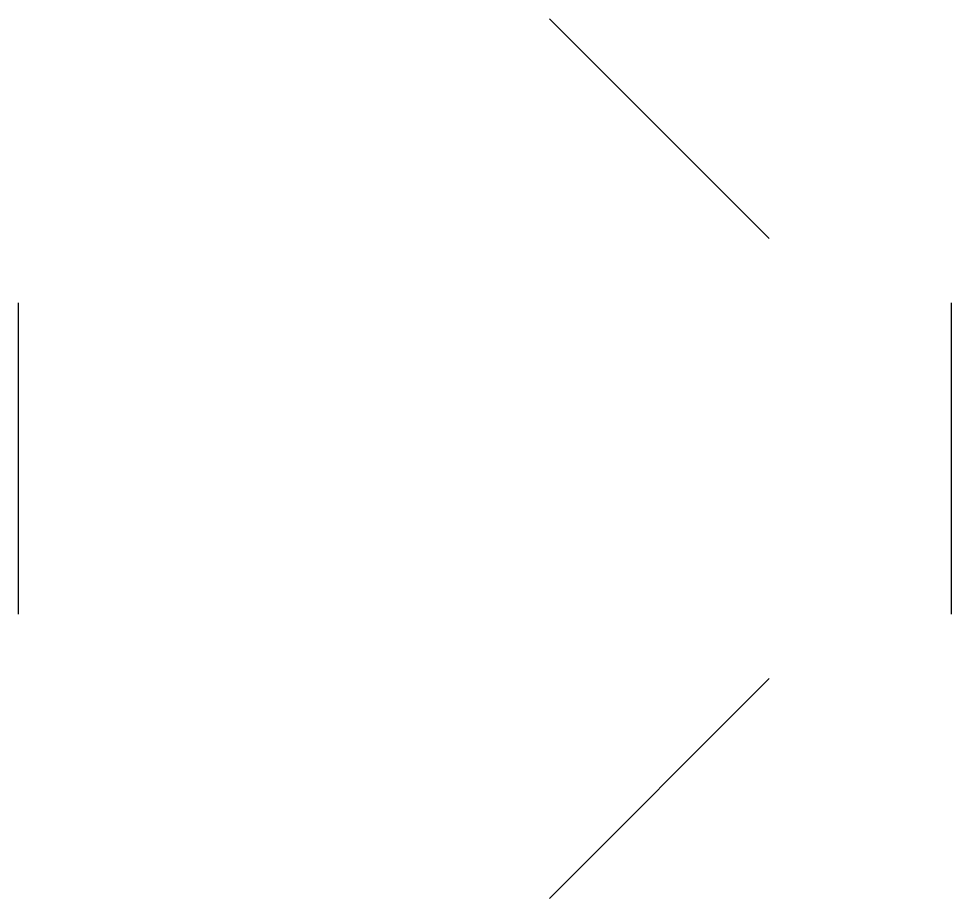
# Model space of a CAD drawing. Header units: millimetres. Extents: x -10190.353 to -10189.993, y -373.156 to -372.816.
import ezdxf

# ---------------------------------------------------------------- set-up
doc = ezdxf.new("R2010")
doc.units = ezdxf.units.MM
doc.layers.add('Tub_esgoto_símbolos', color=2, linetype='Continuous')

msp = doc.modelspace()

# ---------------------------------------------------------------- linework, layer by layer
at = {"layer": 'Tub_esgoto_símbolos'}
for p, q in [((-10190.14814, -372.8161), (-10190.06329, -372.90095)), ((-10190.35299, -373.0458), (-10190.35299, -372.9258)), ((-10189.99299, -373.0458), (-10189.99299, -372.9258)), ((-10190.14814, -373.15551), (-10190.06329, -373.07065))]:
    msp.add_line(p, q, dxfattribs=at)

doc.saveas('drawing.dxf')
